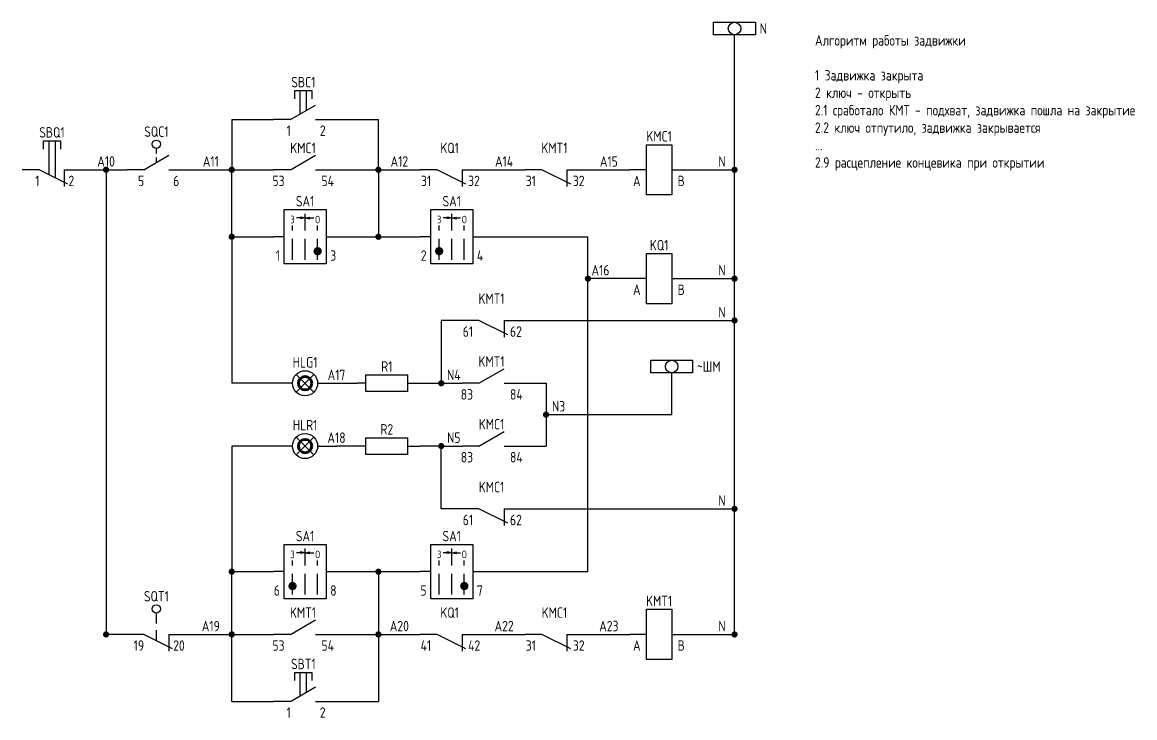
# Model space of a CAD drawing. Header units: millimetres. Extents: x 24276 to 25407, y 34101 to 34387.
# Drawn here: x 24275.6 to 24541.1, y 34221.2 to 34387.3 of the extents above; entities that cross this region are included whole.
import ezdxf
from ezdxf.enums import TextEntityAlignment as Align

# ---------------------------------------------------------------- set-up
doc = ezdxf.new("R2010")
doc.units = ezdxf.units.MM
doc.linetypes.add('GOST2.303 4', pattern=[7, 5, -2, 0])
doc.layers.add('com_unplotted', color=201, linetype='Continuous', lineweight=0, plot=False)
doc.layers.add('EL_marks', color=31, linetype='Continuous')
doc.layers.add('joints', color=250, linetype='Continuous')
doc.styles.add('GOST 2.304', font='CS_Gost2304.shx')

# ---------------------------------------------------------------- blocks, each defined once
blk = doc.blocks.new('*U8')
at = {"color": 0}
for p, q in [((5.08, 4.96), (5.08, 6.94)), ((5.08, 6.94), (9.09, 6.94)), ((6.34, 6.94), (6.34, -1.17)), ((7.84, 6.94), (7.84, -1.92)), ((9.09, 6.94), (9.09, 4.96)), ((4, 0), (0, 0)), ((10.89, -3.45), (4, 0)), ((10, 0), (10, -4)), ((10, 0), (15, 0))]:
    blk.add_line(p, q, dxfattribs=at)
at = {"color": 0, "style": 'GOST 2.304', "flags": 8}
blk.add_attdef('CODE', text='', height=2.5, dxfattribs=at).set_placement((7.08, 6.94), align=Align.BOTTOM_CENTER)
blk.add_attdef('PIN1', text='', height=2.5, dxfattribs=at).set_placement((4.09, -1.41), align=Align.TOP_RIGHT)
blk.add_attdef('PIN2', text='', height=2.5, dxfattribs=at).set_placement((11.02, -1.41), align=Align.TOP_LEFT)
blk = doc.blocks.new('*U20')
at = {"color": 0}
for p, q in [((4, 0), (10, 3.46)), ((7, 3.9), (7, 5.1)), ((7, 1.73), (7, 2.93)), ((4, 0), (0, 0)), ((10, 0), (15, 0))]:
    blk.add_line(p, q, dxfattribs=at)
blk.add_circle((7, 6.1), 1, dxfattribs=at)
at = {"color": 0, "style": 'GOST 2.304', "flags": 8}
blk.add_attdef('CODE', text='', height=2.5, dxfattribs=at).set_placement((7, 8.1), align=Align.BOTTOM_CENTER)
blk.add_attdef('PIN1', text='', height=2.5, dxfattribs=at).set_placement((4.09, -1.41), align=Align.TOP_RIGHT)
blk.add_attdef('PIN2', text='', height=2.5, dxfattribs=at).set_placement((11.02, -1.41), align=Align.TOP_LEFT)
blk = doc.blocks.new('EL_лампочка')
at = {"color": 0, "lineweight": -2, "ltscale": 0.04}
for p, q in [((4.5, 0), (0, 0)), ((9.62, 2.12), (5.38, -2.12)), ((5.38, 2.12), (9.62, -2.12)), ((10.5, 0), (15, 0))]:
    blk.add_line(p, q, dxfattribs=at)
at = {"color": 0, "lineweight": -2}
blk.add_circle((7.5, 0), 3, dxfattribs=at)
at = {"color": 0, "style": 'GOST 2.304', "flags": 8}
blk.add_attdef('CODE', text='', height=2.5, dxfattribs=at).set_placement((7.5, 3), align=Align.BOTTOM_CENTER)
blk = doc.blocks.new('EL_сопротивление')
at = {"color": 0}
blk.add_line((2, 0), (0, 0), dxfattribs=at)
at = {"color": 0, "lineweight": -2, "ltscale": 100}
for p, q in [((2, -2), (2, 2)), ((2, 2), (12, 2)), ((12, -2), (12, 2)), ((12, 0), (15, 0)), ((12, -2), (2, -2))]:
    blk.add_line(p, q, dxfattribs=at)
at = {"color": 0, "style": 'GOST 2.304', "flags": 8}
blk.add_attdef('CODE', text='', height=2.5, dxfattribs=at).set_placement((7, 2), align=Align.BOTTOM_CENTER)
blk = doc.blocks.new('*U10')
at = {"color": 0}
for p, q in [((4, 0), (10, 3.46)), ((4, 0), (0, 0)), ((10, 0), (15, 0))]:
    blk.add_line(p, q, dxfattribs=at)
at = {"color": 0, "style": 'GOST 2.304', "flags": 8}
blk.add_attdef('CODE', text='', height=2.5, dxfattribs=at).set_placement((7, 3.21), align=Align.BOTTOM_CENTER)
blk.add_attdef('PIN1', text='', height=2.5, dxfattribs=at).set_placement((2.59, -1.41), align=Align.TOP_RIGHT)
blk.add_attdef('PIN2', text='', height=2.5, dxfattribs=at).set_placement((11.41, -1.41), align=Align.TOP_LEFT)
blk = doc.blocks.new('*U12')
at = {"color": 0}
for p, q in [((4, 0), (0, 0)), ((10.89, -3.45), (4, 0)), ((10, 0), (15, 0)), ((10, 0), (10, -4))]:
    blk.add_line(p, q, dxfattribs=at)
at = {"color": 0, "style": 'GOST 2.304', "flags": 8}
blk.add_attdef('CODE', text='', height=2.5, dxfattribs=at).set_placement((7, 3.21), align=Align.BOTTOM_CENTER)
blk.add_attdef('PIN1', text='', height=2.5, dxfattribs=at).set_placement((2.59, -1.41), align=Align.TOP_RIGHT)
blk.add_attdef('PIN2', text='', height=2.5, dxfattribs=at).set_placement((11.41, -1.41), align=Align.TOP_LEFT)
blk = doc.blocks.new('*U13')
at = {"color": 0, "lineweight": -2, "ltscale": 100}
for p, q in [((4, 6), (10, 6)), ((4, -6), (4, 6)), ((10, 6), (10, -6)), ((10, -6), (4, -6))]:
    blk.add_line(p, q, dxfattribs=at)
at = {"color": 0}
for p, q in [((4, 0), (0, 0)), ((10, 0), (15, 0))]:
    blk.add_line(p, q, dxfattribs=at)
at = {"color": 0, "style": 'GOST 2.304', "flags": 8}
blk.add_attdef('CODE', text='', height=2.5, dxfattribs=at).set_placement((7, 3.21), align=Align.BOTTOM_CENTER)
blk.add_attdef('PIN1', text='', height=2.5, dxfattribs=at).set_placement((2.59, -1.41), align=Align.TOP_RIGHT)
blk.add_attdef('PIN2', text='', height=2.5, dxfattribs=at).set_placement((11.41, -1.41), align=Align.TOP_LEFT)
blk = doc.blocks.new('*U19')
at = {"color": 0}
for p, q in [((7, 2.57), (7, 5.1)), ((4, 0), (0, 0)), ((10.89, -3.45), (4, 0)), ((7, -1.5), (7, 1.03)), ((10, 0), (10, -4)), ((10, 0), (15, 0))]:
    blk.add_line(p, q, dxfattribs=at)
blk.add_circle((7, 6.1), 1, dxfattribs=at)
at = {"color": 0, "style": 'GOST 2.304', "flags": 8}
blk.add_attdef('CODE', text='', height=2.5, dxfattribs=at).set_placement((7, 8.1), align=Align.BOTTOM_CENTER)
blk.add_attdef('PIN1', text='', height=2.5, dxfattribs=at).set_placement((4.09, -1.41), align=Align.TOP_RIGHT)
blk.add_attdef('PIN2', text='', height=2.5, dxfattribs=at).set_placement((11.02, -1.41), align=Align.TOP_LEFT)
blk = doc.blocks.new('*U11')
at = {"color": 0}
for p, q in [((5.08, 4.96), (5.08, 6.94)), ((5.08, 6.94), (9.09, 6.94)), ((6.34, 1.37), (6.34, 6.94)), ((7.84, 2.25), (7.84, 6.94)), ((9.09, 6.94), (9.09, 4.96)), ((4, 0), (10, 3.46)), ((4, 0), (0, 0)), ((10, 0), (15, 0))]:
    blk.add_line(p, q, dxfattribs=at)
at = {"color": 0, "style": 'GOST 2.304', "flags": 8}
blk.add_attdef('CODE', text='', height=2.5, dxfattribs=at).set_placement((7.08, 6.94), align=Align.BOTTOM_CENTER)
blk.add_attdef('PIN1', text='', height=2.5, dxfattribs=at).set_placement((4.09, -1.41), align=Align.TOP_RIGHT)
blk.add_attdef('PIN2', text='', height=2.5, dxfattribs=at).set_placement((11.02, -1.41), align=Align.TOP_LEFT)
blk = doc.blocks.new('joint')
at = {"layer": 'joints'}
h = blk.add_hatch(color=256, dxfattribs=at)
edge = h.paths.add_edge_path()
edge.add_arc((0, 0), 0.75, 0, 360)
blk = doc.blocks.new('*U17')
at = {"color": 0, "linetype": 'Continuous', "lineweight": -2}
for p, q in [((-10, 1.5), (0, 1.5)), ((-10, -1.5), (-10, 1.5)), ((0, 1.5), (0, -1.5)), ((0, -1.5), (-10, -1.5))]:
    blk.add_line(p, q, dxfattribs=at)
at = {"color": 0, "style": 'GOST 2.304', "flags": 8}
blk.add_attdef('MARK', text='', height=2.5, dxfattribs=at).set_placement((1, 0), align=Align.MIDDLE_LEFT)
blk = doc.blocks.new('*U15')
blk.add_hatch(color=0).paths.add_polyline_path([(9.5, -3.45, 1), (11.5, -3.45, 1)])
at = {"color": 0, "lineweight": -2}
for p, q in [((2.5, 6.5), (12.5, 6.5)), ((2.5, -6.5), (2.5, 6.5)), ((12.5, 6.5), (12.5, -6.5)), ((12.5, -6.5), (2.5, -6.5))]:
    blk.add_line(p, q, dxfattribs=at)
at = {"color": 0, "linetype": 'GOST2.303 4'}
for p, q in [((7.5, -5.5), (7.5, 5.5)), ((4.5, -5.5), (4.5, 2.67)), ((10.5, -5.5), (10.5, 2.67))]:
    blk.add_line(p, q, dxfattribs=at)
at = {"color": 0}
for p, q in [((7.5, 4.5), (5.42, 4.5)), ((7.5, 4.5), (6.36, 4.7)), ((7.5, 4.5), (6.36, 4.3)), ((7.5, 4.5), (8.64, 4.7)), ((7.5, 4.5), (9.58, 4.5)), ((7.5, 4.5), (8.64, 4.3)), ((2.5, 0), (0, 0)), ((12.5, 0), (15, 0))]:
    blk.add_line(p, q, dxfattribs=at)
at = {"color": 0, "style": 'GOST 2.304'}
for s, p in [('З', (4.5, 2.67)), ('О', (10.5, 2.67))]:
    blk.add_text(s, height=1.8, dxfattribs=at).set_placement(p, align=Align.BOTTOM_CENTER)
at = {"color": 0, "style": 'GOST 2.304', "flags": 8}
blk.add_attdef('CODE', text='', height=2.5, dxfattribs=at).set_placement((7.5, 6.5), align=Align.BOTTOM_CENTER)
blk.add_attdef('PIN1', text='', height=2.5, dxfattribs=at).set_placement((1.5, -6.5), align=Align.BOTTOM_RIGHT)
blk.add_attdef('PIN2', text='', height=2.5, dxfattribs=at).set_placement((13.5, -6.5), align=Align.BOTTOM_LEFT)
blk = doc.blocks.new('EL_ПМОВ')
blk.add_hatch(color=0).paths.add_polyline_path([(3.5, -3.45, 1), (5.5, -3.45, 1)])
at = {"color": 0, "lineweight": -2}
for p, q in [((2.5, 6.5), (12.5, 6.5)), ((2.5, -6.5), (2.5, 6.5)), ((12.5, 6.5), (12.5, -6.5)), ((12.5, -6.5), (2.5, -6.5))]:
    blk.add_line(p, q, dxfattribs=at)
at = {"color": 0, "linetype": 'GOST2.303 4'}
for p, q in [((7.5, -5.5), (7.5, 5.5)), ((4.5, -5.5), (4.5, 2.67)), ((10.5, -5.5), (10.5, 2.67))]:
    blk.add_line(p, q, dxfattribs=at)
at = {"color": 0}
for p, q in [((7.5, 4.5), (5.42, 4.5)), ((7.5, 4.5), (6.36, 4.7)), ((7.5, 4.5), (6.36, 4.3)), ((7.5, 4.5), (8.64, 4.7)), ((7.5, 4.5), (9.58, 4.5)), ((7.5, 4.5), (8.64, 4.3)), ((2.5, 0), (0, 0)), ((12.5, 0), (15, 0))]:
    blk.add_line(p, q, dxfattribs=at)
at = {"color": 0, "style": 'GOST 2.304'}
for s, p in [('З', (4.5, 2.67)), ('О', (10.5, 2.67))]:
    blk.add_text(s, height=1.8, dxfattribs=at).set_placement(p, align=Align.BOTTOM_CENTER)
at = {"color": 0, "style": 'GOST 2.304', "flags": 8}
blk.add_attdef('CODE', text='', height=2.5, dxfattribs=at).set_placement((7.5, 6.5), align=Align.BOTTOM_CENTER)
blk.add_attdef('PIN1', text='', height=2.5, dxfattribs=at).set_placement((1.5, -6.5), align=Align.BOTTOM_RIGHT)
blk.add_attdef('PIN2', text='', height=2.5, dxfattribs=at).set_placement((13.5, -6.5), align=Align.BOTTOM_LEFT)

msp = doc.modelspace()

# ---------------------------------------------------------------- linework, layer by layer
for p, q in [((24445.57, 34241.07), (24445.57, 34384.32)), ((24325.57, 34364.07), (24335.57, 34364.07)), ((24325.57, 34364.07), (24325.57, 34352.07)), ((24350.57, 34364.07), (24360.57, 34364.07)), ((24360.57, 34352.07), (24360.57, 34364.07)), ((24290.57, 34352.07), (24300.57, 34352.07)), ((24295.57, 34352.07), (24295.57, 34241.07)), ((24315.57, 34352.07), (24325.57, 34352.07)), ((24325.57, 34336.07), (24325.57, 34352.07)), ((24325.57, 34352.07), (24335.57, 34352.07)), ((24350.57, 34352.07), (24360.57, 34352.07)), ((24360.57, 34352.07), (24360.57, 34336.07)), ((24360.57, 34352.07), (24370.57, 34352.07)), ((24385.57, 34352.07), (24395.57, 34352.07)), ((24410.57, 34352.07), (24420.57, 34352.07)), ((24435.57, 34352.07), (24445.57, 34352.07)), ((24325.57, 34336.07), (24335.57, 34336.07)), ((24325.57, 34336.07), (24325.57, 34301.07)), ((24350.57, 34336.07), (24360.57, 34336.07)), ((24360.57, 34336.07), (24370.57, 34336.07)), ((24385.57, 34336.07), (24410.57, 34336.07)), ((24410.57, 34256.07), (24410.57, 34336.07)), ((24420.57, 34326.07), (24410.57, 34326.07)), ((24435.57, 34326.07), (24445.57, 34326.07)), ((24375.57, 34316.07), (24375.57, 34301.07)), ((24380.57, 34316.07), (24375.57, 34316.07)), ((24395.57, 34316.07), (24445.57, 34316.07)), ((24430.57, 34293.57), (24430.57, 34303.57)), ((24335.57, 34301.07), (24325.57, 34301.07)), ((24350.57, 34301.07), (24355.57, 34301.07)), ((24370.57, 34301.07), (24375.57, 34301.07)), ((24375.57, 34301.07), (24380.57, 34301.07)), ((24395.57, 34301.07), (24400.57, 34301.07)), ((24400.57, 34301.07), (24400.57, 34286.07)), ((24400.57, 34293.57), (24430.57, 34293.57)), ((24335.57, 34286.07), (24325.57, 34286.07)), ((24325.57, 34286.07), (24325.57, 34256.07)), ((24355.57, 34286.07), (24350.57, 34286.07)), ((24375.57, 34286.07), (24370.57, 34286.07)), ((24375.57, 34271.07), (24375.57, 34286.07)), ((24375.57, 34286.07), (24380.57, 34286.07)), ((24395.57, 34286.07), (24400.57, 34286.07)), ((24380.57, 34271.07), (24375.57, 34271.07)), ((24395.57, 34271.07), (24445.57, 34271.07)), ((24325.57, 34256.07), (24335.57, 34256.07)), ((24325.57, 34241.07), (24325.57, 34256.07)), ((24350.57, 34256.07), (24360.57, 34256.07)), ((24360.57, 34256.07), (24360.57, 34241.07)), ((24360.57, 34256.07), (24370.57, 34256.07)), ((24385.57, 34256.07), (24410.57, 34256.07)), ((24300.57, 34241.07), (24295.57, 34241.07)), ((24315.57, 34241.07), (24325.57, 34241.07)), ((24325.57, 34241.07), (24335.57, 34241.07)), ((24325.57, 34225.07), (24325.57, 34241.07)), ((24350.57, 34241.07), (24360.57, 34241.07)), ((24360.57, 34241.07), (24360.57, 34225.07)), ((24360.57, 34241.07), (24370.57, 34241.07)), ((24385.57, 34241.07), (24395.57, 34241.07)), ((24410.57, 34241.07), (24420.57, 34241.07)), ((24435.57, 34241.07), (24445.57, 34241.07)), ((24325.57, 34225.07), (24335.57, 34225.07)), ((24350.57, 34225.07), (24360.57, 34225.07))]:
    msp.add_line(p, q)
for centre in [(24445.57, 34385.82), (24430.57, 34305.07)]:
    msp.add_circle(centre, 1.5)
at = {"layer": 'com_unplotted', "color": 3, "lineweight": 100}
msp.add_circle((24343.07, 34301.07), 1.6, dxfattribs=at)
at = {"layer": 'com_unplotted', "color": 1, "lineweight": 100}
msp.add_circle((24343.07, 34286.07), 1.6, dxfattribs=at)

# ---------------------------------------------------------------- block references
at = {"color": 4}
for name, p, values in [('*U17', (24450.57, 34385.82), {'MARK': 'N'}), ('*U10', (24335.57, 34352.07), {'CODE': 'KMC1', 'PIN1': '53', 'PIN2': '54'}), ('*U12', (24370.57, 34352.07), {'CODE': 'KQ1', 'PIN1': '31', 'PIN2': '32'}), ('*U12', (24395.57, 34352.07), {'CODE': 'KMT1', 'PIN1': '31', 'PIN2': '32'}), ('*U12', (24380.57, 34316.07), {'CODE': 'KMT1', 'PIN1': '61', 'PIN2': '62'}), ('EL_сопротивление', (24355.57, 34301.07), {'CODE': 'R1'}), ('*U10', (24380.57, 34301.07), {'CODE': 'KMT1', 'PIN1': '83', 'PIN2': '84'}), ('*U17', (24435.57, 34305.07), {'MARK': '~ШМ'}), ('*U10', (24380.57, 34286.07), {'CODE': 'KMC1', 'PIN1': '83', 'PIN2': '84'}), ('EL_сопротивление', (24355.57, 34286.07), {'CODE': 'R2'}), ('*U12', (24380.57, 34271.07), {'CODE': 'KMC1', 'PIN1': '61', 'PIN2': '62'}), ('*U10', (24335.57, 34241.07), {'CODE': 'KMT1', 'PIN1': '53', 'PIN2': '54'}), ('*U12', (24370.57, 34241.07), {'CODE': 'KQ1', 'PIN1': '41', 'PIN2': '42'}), ('*U12', (24395.57, 34241.07), {'CODE': 'KMC1', 'PIN1': '31', 'PIN2': '32'})]:
    msp.add_blockref(name, p, dxfattribs=at).add_auto_attribs(values)
at = {"color": 132}
for name, p, values in [('*U11', (24335.57, 34364.07), {'CODE': 'SBC1', 'PIN1': '1', 'PIN2': '2'}), ('*U8', (24275.57, 34352.07), {'CODE': 'SBQ1', 'PIN1': '1', 'PIN2': '2'}), ('*U11', (24335.57, 34225.07), {'CODE': 'SBT1', 'PIN1': '1', 'PIN2': '2'})]:
    msp.add_blockref(name, p, dxfattribs=at).add_auto_attribs(values)
at = {"color": 62}
ref = msp.add_blockref('*U20', (24300.57, 34352.07), dxfattribs=at)
ref.add_attrib('CODE', 'SQC1', dxfattribs={"color": 0, "height": 2.5, "style": 'GOST 2.304', "flags": 8}).set_placement((24307.57, 34359.18), align=Align.BOTTOM_CENTER)
ref.add_attrib('PIN1', '5', dxfattribs={"color": 0, "height": 2.5, "style": 'GOST 2.304', "flags": 8}).set_placement((24304.65, 34350.66), align=Align.TOP_RIGHT)
ref.add_attrib('PIN2', '6', dxfattribs={"color": 0, "height": 2.5, "style": 'GOST 2.304', "flags": 8}).set_placement((24311.59, 34350.66), align=Align.TOP_LEFT)
at = {"color": 4}
ref = msp.add_blockref('*U13', (24420.57, 34352.07), dxfattribs=at)
ref.add_attrib('CODE', 'KMC1', dxfattribs={"color": 0, "height": 2.5, "style": 'GOST 2.304', "flags": 8}).set_placement((24427.57, 34358.07), align=Align.BOTTOM_CENTER)
ref.add_attrib('PIN1', 'A', dxfattribs={"color": 0, "height": 2.5, "style": 'GOST 2.304', "flags": 8}).set_placement((24423.15, 34350.66), align=Align.TOP_RIGHT)
ref.add_attrib('PIN2', 'B', dxfattribs={"color": 0, "height": 2.5, "style": 'GOST 2.304', "flags": 8}).set_placement((24431.98, 34350.66), align=Align.TOP_LEFT)
for p in [(24295.57, 34352.07), (24325.57, 34352.07), (24360.57, 34352.07), (24445.57, 34352.07), (24325.57, 34336.07), (24360.57, 34336.07), (24410.57, 34326.07), (24445.57, 34326.07), (24445.57, 34316.07), (24375.57, 34301.07), (24400.57, 34293.57), (24375.57, 34286.07), (24445.57, 34271.07), (24325.57, 34256.07), (24360.57, 34256.07), (24295.57, 34241.07), (24325.57, 34241.07), (24360.57, 34241.07), (24445.57, 34241.07)]:
    msp.add_blockref('joint', p)
at = {"color": 71}
for name, p, values in [('*U15', (24335.57, 34336.07), {'CODE': 'SA1', 'PIN1': '1', 'PIN2': '3'}), ('EL_ПМОВ', (24370.57, 34336.07), {'CODE': 'SA1', 'PIN1': '2', 'PIN2': '4'}), ('EL_лампочка', (24335.57, 34301.07), {'CODE': 'HLG1'}), ('EL_лампочка', (24335.57, 34286.07), {'CODE': 'HLR1'}), ('EL_ПМОВ', (24335.57, 34256.07), {'CODE': 'SA1', 'PIN1': '6', 'PIN2': '8'}), ('*U15', (24370.57, 34256.07), {'CODE': 'SA1', 'PIN1': '5', 'PIN2': '7'})]:
    msp.add_blockref(name, p, dxfattribs=at).add_auto_attribs(values)
at = {"color": 4}
ref = msp.add_blockref('*U13', (24420.57, 34326.07), dxfattribs=at)
ref.add_attrib('CODE', 'KQ1', dxfattribs={"color": 0, "height": 2.5, "style": 'GOST 2.304', "flags": 8}).set_placement((24427.57, 34332.07), align=Align.BOTTOM_CENTER)
ref.add_attrib('PIN1', 'A', dxfattribs={"color": 0, "height": 2.5, "style": 'GOST 2.304', "flags": 8}).set_placement((24423.15, 34324.66), align=Align.TOP_RIGHT)
ref.add_attrib('PIN2', 'B', dxfattribs={"color": 0, "height": 2.5, "style": 'GOST 2.304', "flags": 8}).set_placement((24431.98, 34324.66), align=Align.TOP_LEFT)
at = {"color": 62}
ref = msp.add_blockref('*U19', (24300.57, 34241.07), dxfattribs=at)
ref.add_attrib('CODE', 'SQT1', dxfattribs={"color": 0, "height": 2.5, "style": 'GOST 2.304', "flags": 8}).set_placement((24307.57, 34248.18), align=Align.BOTTOM_CENTER)
ref.add_attrib('PIN1', '19', dxfattribs={"color": 0, "height": 2.5, "style": 'GOST 2.304', "flags": 8}).set_placement((24304.65, 34239.66), align=Align.TOP_RIGHT)
ref.add_attrib('PIN2', '20', dxfattribs={"color": 0, "height": 2.5, "style": 'GOST 2.304', "flags": 8}).set_placement((24311.59, 34239.66), align=Align.TOP_LEFT)
at = {"color": 4}
ref = msp.add_blockref('*U13', (24420.57, 34241.07), dxfattribs=at)
ref.add_attrib('CODE', 'KMT1', dxfattribs={"color": 0, "height": 2.5, "style": 'GOST 2.304', "flags": 8}).set_placement((24427.57, 34247.07), align=Align.BOTTOM_CENTER)
ref.add_attrib('PIN1', 'A', dxfattribs={"color": 0, "height": 2.5, "style": 'GOST 2.304', "flags": 8}).set_placement((24423.15, 34239.66), align=Align.TOP_RIGHT)
ref.add_attrib('PIN2', 'B', dxfattribs={"color": 0, "height": 2.5, "style": 'GOST 2.304', "flags": 8}).set_placement((24431.98, 34239.66), align=Align.TOP_LEFT)

# ---------------------------------------------------------------- texts
at = {"insert": (24464.77, 34384.23), "char_height": 2.5, "width": 164.7266, "attachment_point": 1, "style": 'GOST 2.304'}
msp.add_mtext('Алгоритм работы задвижки\\P\\P1 Задвижка закрыта\\P2 ключ - открыть\\P2.1 сработало КМТ - подхват, задвижка пошла на закрытие\\P2.2 ключ отпутило, задвижка закрывается\\P...\\P2.9 расцепление концевика при открытии', dxfattribs=at)
at = {"layer": 'EL_marks', "style": 'GOST 2.304'}
for s, p in [('A10', (24295.57, 34352.07)), ('A11', (24320.57, 34352.07)), ('A12', (24365.57, 34352.07)), ('A14', (24390.57, 34352.07)), ('A15', (24415.57, 34352.07)), ('N', (24442.57, 34352.07)), ('A16', (24413.57, 34326.07)), ('N', (24442.57, 34326.07)), ('N', (24442.57, 34316.07)), ('A17', (24350.57, 34301.07)), ('N4', (24378.57, 34301.07)), ('N3', (24403.57, 34293.57)), ('A18', (24350.57, 34286.07)), ('N5', (24378.57, 34286.07)), ('N', (24442.57, 34271.07)), ('A19', (24320.57, 34241.07)), ('A20', (24365.57, 34241.07)), ('A22', (24390.57, 34241.07)), ('A23', (24415.57, 34241.07)), ('N', (24442.57, 34241.07))]:
    msp.add_text(s, height=2.5, dxfattribs=at).set_placement(p, align=Align.BOTTOM_CENTER)

doc.saveas('drawing.dxf')
